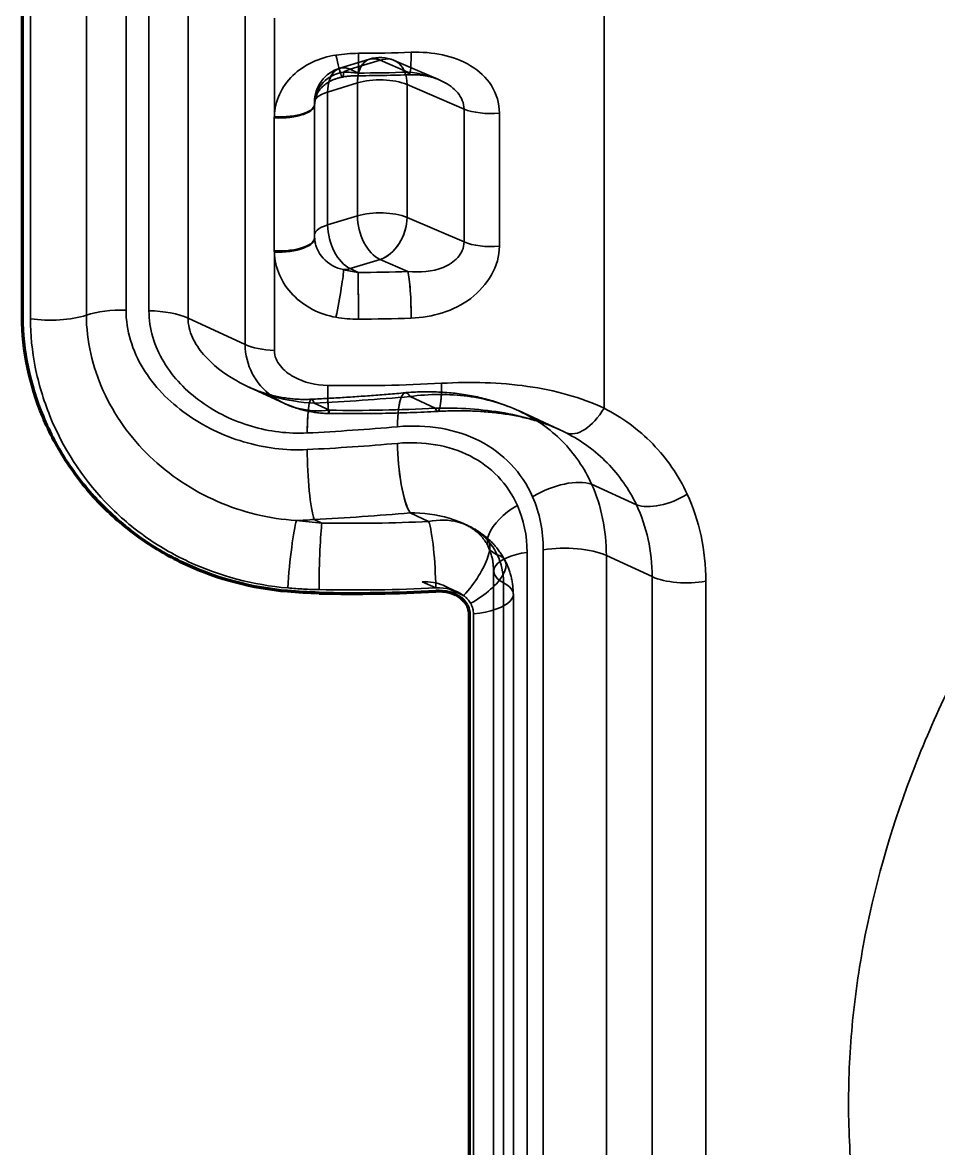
# Model space of a CAD drawing. Header units: millimetres. Extents: x -32 to 111, y -34 to 175.
# Drawn here: x -31.7 to 19.4, y 29.3 to 92.1 of the extents above; entities that cross this region are included whole.
import ezdxf

# ---------------------------------------------------------------- set-up
doc = ezdxf.new("R2010")
doc.units = ezdxf.units.MM
doc.layers.add('1', color=7, linetype='Continuous', true_color=0xffffff)

msp = doc.modelspace()

# ---------------------------------------------------------------- linework, layer by layer
at = {"layer": '1', "color": 151, "linetype": 'Continuous', "lineweight": 35}
for p, q in [((0.782, 70.59), (0.782, 97.555)), ((0.782, 97.555), (0.782, 70.59)), ((-28.098, 75.78), (-28.098, 94.318)), ((-28.098, 94.318), (-28.098, 75.78)), ((-25.887, 94.596), (-25.887, 76.059)), ((-25.887, 76.059), (-25.887, 94.596)), ((-24.606, 94.565), (-24.606, 76.028)), ((-24.606, 76.028), (-24.606, 94.565)), ((-31.219, 94.12), (-31.219, 75.583)), ((-22.429, 94.151), (-22.429, 75.614)), ((-22.429, 75.614), (-22.429, 94.151)), ((-19.241, 74.144), (-19.241, 92.681)), ((-19.241, 92.681), (-19.241, 74.144)), ((-17.613, 86.859), (-17.613, 92.342)), ((-17.613, 92.342), (-17.613, 86.859)), ((-12.304, 90.065), (-13.962, 89.558)), ((-13.377, 89.499), (-11.72, 90.006)), ((-11.72, 90.006), (-13.377, 89.499)), ((-11.72, 90.006), (-10.164, 89.337)), ((-10.164, 89.337), (-11.72, 90.006)), ((-8.461, 88.928), (-10.93, 89.989)), ((-12.942, 89.283), (-13.377, 89.499)), ((-14.64, 88.228), (-12.982, 88.734)), ((-12.982, 88.734), (-14.64, 88.228)), ((-12.982, 81.319), (-12.982, 88.734)), ((-12.982, 88.734), (-12.982, 81.319)), ((-10.214, 88.646), (-7.032, 87.279)), ((-10.214, 88.646), (-10.214, 81.231)), ((-7.032, 87.279), (-10.214, 88.646)), ((-10.214, 81.231), (-10.214, 88.646)), ((-14.64, 80.813), (-14.64, 88.228)), ((-14.64, 88.228), (-14.64, 80.813)), ((-15.377, 87.645), (-15.377, 80.231)), ((-15.371, 80.171), (-15.371, 87.586)), ((-15.371, 87.586), (-15.371, 80.171)), ((-15.365, 80.111), (-15.365, 87.526)), ((-17.618, 86.781), (-17.618, 79.366)), ((-17.618, 79.366), (-17.618, 86.781)), ((-7.032, 87.279), (-7.032, 79.864)), ((-7.032, 79.864), (-7.032, 87.279)), ((-5.058, 79.628), (-5.058, 87.043)), ((-5.058, 87.043), (-5.058, 79.628)), ((-12.982, 81.319), (-14.64, 80.813)), ((-14.64, 80.813), (-12.982, 81.319)), ((-7.032, 79.864), (-10.214, 81.231)), ((-10.214, 81.231), (-7.032, 79.864)), ((-17.613, 73.805), (-17.613, 79.287)), ((-17.613, 79.287), (-17.613, 73.805)), ((-11.72, 78.883), (-13.377, 78.377)), ((-13.377, 78.377), (-11.72, 78.883)), ((-10.164, 78.215), (-11.72, 78.883)), ((-11.72, 78.883), (-10.164, 78.215)), ((-13.377, 78.377), (-12.942, 78.161)), ((-12.942, 78.161), (-13.377, 78.377)), ((-19.241, 74.144), (-22.429, 75.614)), ((-22.429, 75.614), (-19.241, 74.144)), ((-19.026, 71.765), (-17.052, 70.854)), ((-10.046, 71.243), (-8.638, 70.593)), ((-8.638, 70.593), (-10.046, 71.243)), ((-15.392, 70.874), (-14.537, 70.48)), ((-14.537, 70.48), (-15.392, 70.874)), ((-1.731, 69.407), (-4.002, 70.455)), ((2.582, 65.199), (0.084, 66.351)), ((0.084, 66.351), (2.582, 65.199)), ((-10.046, 64.755), (-9.007, 64.275)), ((-9.007, 64.275), (-10.046, 64.755)), ((-15.392, 64.386), (-14.96, 64.187)), ((-6.821, 64.046), (-7.063, 64.157)), ((-3.518, 1.843), (-3.518, 62.552)), ((-3.518, 62.552), (-3.518, 1.843)), ((-2.613, 62.695), (-2.613, 1.986)), ((-2.613, 1.986), (-2.613, 62.695)), ((0.905, 62.372), (0.905, 1.663)), ((3.456, 61.195), (0.905, 62.372)), ((0.905, 1.663), (0.905, 62.372)), ((0.905, 62.372), (3.456, 61.195)), ((-5.382, 61.509), (-5.382, 0.8)), ((3.456, 0.486), (3.456, 61.195)), ((3.456, 61.195), (3.456, 0.486)), ((6.454, 0.228), (6.454, 60.937)), ((6.454, 60.937), (6.454, 0.228)), ((-8.614, 60.566), (-9.362, 60.911)), ((-7.419, 60.355), (-8.143, 60.689)), ((-7.764, 60.461), (-7.045, 60.13)), ((-4.832, 60.859), (-4.832, 0.15)), ((-4.832, 0.15), (-4.832, 60.859)), ((-4.282, -0.5), (-4.282, 60.209)), ((-6.505, 59.121), (-6.505, -1.588))]:
    msp.add_line(p, q, dxfattribs=at)
at = {"layer": '1', "color": 2, "linetype": 'Continuous', "lineweight": 200}
for p, q in [((-31.66, 75.668), (-31.66, 94.205)), ((-6.723, -1.606), (-6.723, 59.103))]:
    msp.add_line(p, q, dxfattribs=at)
at = {"layer": '1', "color": 151, "linetype": 'Continuous', "lineweight": 35}
for centre, start, end in [((-11.72, 88.152), 66.74471, 106.98957), ((-13.377, 87.645), 106.98957, 180), ((-13.377, 80.231), 180, 192.81328)]:
    msp.add_arc(centre, 2, start, end, dxfattribs=at)
for centre, major_axis, ratio, start_param, end_param in [((-13.246, 103.525), (35, 0), 0.375419, 4.721592, 4.805917), ((-13.246, 103.525), (-35, 0), 0.375419, 1.579999, 1.664324), ((-10.164, 91.191), (0.07, -1.999), 0.086561, 5.89681, 7.467606), ((-10.164, 91.191), (-0.07, 1.999), 0.086561, 2.755217, 4.326013), ((-14.123, 91.038), (-0.324, 1.974), 0.093525, 1.945527, 3.66296), ((-14.123, 91.038), (0.324, -1.974), 0.093525, 5.08712, 6.804553), ((-11.72, 88.152), (-0.584, 1.913), 0.585049, 5.80191, 7.372706), ((-11.72, 88.152), (0.584, -1.913), 0.585049, 2.660317, 4.231114), ((-12.942, 91.137), (0.007, -2), 0.00853, 5.898322, 7.469118), ((-12.942, 91.137), (-0.007, 2), 0.00853, 2.756729, 4.327525), ((-11.72, 88.152), (-0.79, -1.838), 0.698017, 2.122653, 3.693449), ((-11.72, 88.152), (0.79, 1.838), 0.698017, 5.264246, 6.835042), ((-13.377, 87.645), (0.584, -1.913), 0.585049, 2.660317, 4.231114), ((-13.377, 87.645), (-0.584, 1.913), 0.585049, 5.80191, 7.372706), ((-13.377, 87.645), (0.888, 1.792), 0.738853, 0.590904, 0.826962), ((-13.246, 101.672), (33, 0), 0.375419, 4.721592, 4.805917), ((-13.246, 101.672), (-33, 0), 0.375419, 1.579999, 1.664324), ((-11.72, 88.152), (2, 0), 0.375419, 0.718031, 2.25392), ((-11.72, 88.152), (-2, 0), 0.375419, 3.859623, 5.395513), ((-13.377, 87.645), (2, 0), 0.375419, 2.25392, 3.221275), ((-13.377, 87.645), (-2, 0), 0.375419, 5.395513, 6.362867), ((-17.365, 87.526), (2, 0), 0.375419, 4.585431, 6.362867), ((-17.365, 87.526), (-2, 0), 0.375419, 1.443839, 3.221275), ((-17.364, 87.604), (1.999, -0.046), 0.377835, 4.596003, 6.371604), ((-17.364, 87.604), (-1.999, 0.046), 0.377835, 1.45441, 3.230011), ((-5.526, 87.773), (-2, 0), 0.375419, 0.718031, 1.806907), ((-5.526, 87.773), (2, 0), 0.375419, 3.859623, 4.948499), ((-11.72, 80.737), (-2, 0), 0.375419, 3.859623, 5.395513), ((-11.72, 80.737), (2, 0), 0.375419, 0.718031, 2.25392), ((-11.72, 80.737), (-0.584, 1.913), 0.585049, 1.089521, 2.660317), ((-11.72, 80.737), (0.584, -1.913), 0.585049, 4.231114, 5.80191), ((-11.72, 80.737), (-0.79, -1.838), 0.698017, 0.551857, 2.122653), ((-11.72, 80.737), (0.79, 1.838), 0.698017, 3.693449, 5.264246), ((-13.377, 80.231), (2, 0), 0.375419, 2.25392, 3.221275), ((-13.377, 80.231), (-2, 0), 0.375419, 5.395513, 6.362867), ((-13.377, 80.231), (0.584, -1.913), 0.585049, 4.231114, 5.80191), ((-13.377, 80.231), (-0.584, 1.913), 0.585049, 1.089521, 2.660317), ((-17.365, 80.111), (-2, 0), 0.375419, 1.443839, 3.221275), ((-17.365, 80.111), (2, 0), 0.375419, 4.585431, 6.362867), ((-17.364, 80.032), (1.999, 0.046), 0.372828, 4.578607, 6.354208), ((-17.364, 80.032), (-1.999, -0.046), 0.372828, 1.437014, 3.212616), ((-5.526, 80.358), (-2, 0), 0.375419, 0.718031, 1.806907), ((-5.526, 80.358), (2, 0), 0.375419, 3.859623, 4.948499), ((-14.123, 76.414), (0.362, 1.967), 0.045075, 4.329181, 6.046614), ((-14.123, 76.414), (-0.362, -1.967), 0.045075, 1.187588, 2.905022), ((-13.377, 80.231), (-0.888, -1.792), 0.738853, 0.354846, 0.590904), ((-13.377, 80.231), (0.888, 1.792), 0.738853, 3.496439, 3.732497), ((-13.246, 90.549), (-33, 0), 0.375419, 1.579999, 1.664324), ((-13.246, 90.549), (33, 0), 0.375419, 4.721592, 4.805917), ((-12.942, 76.307), (0.007, -2), 0.00853, 1.185933, 2.756729), ((-12.942, 76.307), (-0.007, 2), 0.00853, 4.327525, 5.898322), ((-10.164, 76.361), (0.07, -1.999), 0.086561, 1.184421, 2.755217), ((-10.164, 76.361), (-0.07, 1.999), 0.086561, 4.326013, 5.89681), ((-26.114, 74.936), (-3, 0), 0.375419, 4.636631, 5.434741), ((-26.114, 74.936), (3, 0), 0.375419, 1.495038, 2.293148), ((-24.756, 74.903), (-3, 0), 0.375419, 3.824717, 4.662692), ((-24.756, 74.903), (3, 0), 0.375419, 0.683124, 1.521099), ((-30.081, 76.625), (3, 0), 0.375419, 4.323455, 5.434741), ((-30.081, 76.625), (-3, 0), 0.375419, 1.181863, 2.293148), ((-13.246, 88.696), (-35, 0), 0.375419, 1.579999, 1.664324), ((-13.246, 88.696), (35, 0), 0.375419, 4.721592, 4.805917), ((-17.301, 74.736), (2.5, 0), 0.375419, 3.824717, 4.587267), ((-17.301, 74.736), (-2.5, 0), 0.375419, 0.683124, 1.445674), ((-13.246, 84.988), (35, 0), 0.375419, 4.672645, 4.854651), ((-13.246, 84.988), (-35, 0), 0.375419, 1.531052, 1.713058), ((-14.537, 72.797), (-0.037, -2.5), 0.036828, 5.097513, 6.668309), ((-14.537, 72.797), (0.037, 2.5), 0.036828, 1.95592, 3.526717), ((-8.638, 72.91), (0.134, -2.496), 0.131412, 5.89479, 7.465587), ((-8.638, 72.91), (-0.134, 2.496), 0.131412, 2.753198, 4.323994), ((-15.392, 68.093), (0.147, -2.996), 0.120088, 2.753789, 4.324586), ((-15.392, 68.093), (-0.147, 2.996), 0.120088, 5.895382, 7.466178), ((-22.16, 90.321), (52.242, 0), 0.375419, 4.842319, 4.946398), ((-22.16, 90.321), (-52.242, 0), 0.375419, 1.700726, 1.804805), ((-10.046, 68.462), (-0.267, 2.988), 0.214918, 5.888625, 7.459422), ((-10.046, 68.462), (0.267, -2.988), 0.214918, 2.747033, 4.317829), ((-13.246, 82.671), (-32.5, 0), 0.375419, 1.531052, 1.713058), ((-13.246, 82.671), (32.5, 0), 0.375419, 4.672645, 4.854651), ((-0.22, 71.45), (-1.153, -2.218), 0.518005, 0.033494, 1.450093), ((-0.22, 71.45), (1.153, 2.218), 0.518005, 3.175087, 4.591685), ((-22.16, 87.541), (-49.242, 0), 0.375419, 1.700726, 1.804805), ((-22.16, 87.541), (49.242, 0), 0.375419, 4.842319, 4.946398), ((-22.16, 86.614), (49.242, 0), 0.375419, 4.842319, 4.946398), ((-22.16, 86.614), (-49.242, 0), 0.375419, 1.700726, 1.804805), ((-10.046, 67.536), (0.267, -2.988), 0.214918, 4.317829, 5.888625), ((-10.046, 67.536), (-0.267, 2.988), 0.214918, 1.176236, 2.747033), ((-15.392, 67.166), (0.147, -2.996), 0.120088, 4.324586, 5.895382), ((-15.392, 67.166), (-0.147, 2.996), 0.120088, 1.182993, 2.753789), ((-2.06, 64.617), (-2.716, -1.275), 0.487128, 3.609001, 4.914764), ((-2.06, 64.617), (2.716, 1.275), 0.487128, 0.467408, 1.773171), ((4.369, 66.644), (2.272, 1.044), 0.499232, 3.613002, 4.953386), ((4.369, 66.644), (-2.272, -1.044), 0.499232, 0.471409, 1.811793), ((-22.16, 83.833), (52.242, 0), 0.375419, 4.842319, 4.946398), ((-22.16, 83.833), (-52.242, 0), 0.375419, 1.700726, 1.804805), ((-2.953, 64.121), (-2.71, -1.286), 0.481091, 4.895955, 6.700821), ((-2.953, 64.121), (2.71, 1.286), 0.481091, 1.754363, 3.559228), ((-16.567, 61.497), (0.276, 2.987), 0.074712, 0.334286, 1.895356), ((-16.567, 61.497), (-0.276, -2.987), 0.074712, 3.475879, 5.036949), ((-14.96, 61.406), (0.06, 2.999), 0.049668, 0.38535, 1.88943), ((-14.96, 61.406), (-0.06, -2.999), 0.049668, 3.526942, 5.031022), ((-13.246, 76.183), (32, 0), 0.375419, 4.658776, 4.845239), ((-13.246, 76.183), (-32, 0), 0.375419, 1.517183, 1.703647), ((-9.007, 61.495), (0.15, -2.996), 0.122771, 1.249573, 2.753654), ((-9.007, 61.495), (-0.15, 2.996), 0.122771, 4.391166, 5.895247), ((-7.719, 61.096), (1.942, 2.287), 0.376497, 4.611822, 6.483789), ((-7.719, 61.096), (-1.942, -2.287), 0.376497, 1.470229, 3.342197), ((-1.422, 61.661), (-3, 0), 0.375419, 3.824717, 5.120598), ((-1.422, 61.661), (3, 0), 0.375419, 0.683124, 1.979005), ((-7.407, 60.713), (2.66, 1.387), 0.411677, 4.776452, 6.684007), ((-7.407, 60.713), (-2.66, -1.387), 0.411677, 1.63486, 3.542414), ((-2.382, 61.509), (3, 0), 0.375419, 1.959059, 3.756894), ((-2.382, 61.509), (-3, 0), 0.375419, 5.100652, 6.898486), ((5.395, 61.788), (2.5, 0), 0.375419, 3.824717, 5.149677), ((5.395, 61.788), (-2.5, 0), 0.375419, 0.683124, 2.008084), ((-13.246, 73.588), (-34.993, 0), 0.375419, 1.517183, 1.70353), ((-7.282, 60.209), (-3, 0), 0.375419, 1.83262, 3.756894), ((-7.282, 60.209), (3, 0), 0.375419, 4.974212, 6.898486)]:
    msp.add_ellipse(centre, major_axis=major_axis, ratio=ratio, start_param=start_param, end_param=end_param, dxfattribs=at)
at = {"layer": '1', "color": 2, "linetype": 'Continuous', "lineweight": 200}
msp.add_ellipse((-13.246, 73.402), major_axis=(35, 0), ratio=0.375419, start_param=4.658776, end_param=4.845239, dxfattribs=at)
at = {"layer": '1', "color": 151, "linetype": 'Continuous', "lineweight": 35}
for points, knots in [([(-5.058, 87.043), (-5.058, 87.599), (-5.215, 88.123), (-5.792, 89.041), (-6.193, 89.409), (-7.616, 90.269), (-8.79, 90.485), (-9.977, 90.443)], [0, 0, 0, 0, 0.25, 0.25, 0.5, 0.5, 1, 1, 1, 1]), ([(-9.977, 90.443), (-8.79, 90.485), (-7.616, 90.269), (-6.193, 89.409), (-5.792, 89.041), (-5.215, 88.123), (-5.058, 87.599), (-5.058, 87.043)], [0, 0, 0, 0, 0.5, 0.5, 0.75, 0.75, 1, 1, 1, 1]), ([(58.388, -3.843), (61.017, -3.04), (63.561, -1.942), (68.484, 0.817), (70.881, 2.492), (75.442, 6.38), (77.57, 8.557), (81.547, 13.368), (83.409, 16.031), (86.729, 21.632), (88.202, 24.583), (90.789, 30.788), (91.878, 33.992), (93.626, 40.454), (94.298, 43.772), (95.183, 50.279), (95.404, 53.468), (95.401, 58.153), (95.343, 59.704), (95.117, 62.7), (94.949, 64.154), (94.282, 68.388), (93.616, 71.057), (91.847, 75.978), (90.765, 78.177), (88.846, 81.114), (88.156, 82.032), (86.672, 83.747), (85.875, 84.543), (83.381, 86.697), (81.561, 87.845), (77.59, 89.596), (75.418, 90.196), (70.893, 90.811), (68.526, 90.837), (63.569, 90.333), (60.982, 89.797), (55.773, 88.204), (53.103, 87.133), (47.802, 84.499), (45.187, 82.948), (40.04, 79.375), (37.49, 77.33), (32.689, 72.89), (30.418, 70.485), (26.168, 65.273), (24.222, 62.5), (21.662, 58.18), (20.864, 56.708), (19.388, 53.696), (18.708, 52.152), (16.896, 47.514), (15.973, 44.383), (15.036, 39.62), (14.799, 38.014), (14.488, 34.849), (14.412, 33.284), (14.417, 30.184), (14.498, 28.65), (14.819, 25.615), (15.061, 24.105), (16.015, 19.704), (16.946, 16.945), (19.363, 11.769), (20.871, 9.331), (24.296, 5.016), (26.217, 3.115), (30.444, -0.173), (32.761, -1.556), (37.547, -3.676), (40.04, -4.435), (43.916, -5.116), (45.236, -5.265), (47.866, -5.403), (49.181, -5.393), (53.128, -5.13), (55.759, -4.647), (58.388, -3.843)], [0, 0, 0, 0, 0.03125, 0.03125, 0.0625, 0.0625, 0.09375, 0.09375, 0.125, 0.125, 0.15625, 0.15625, 0.1875, 0.1875, 0.21875, 0.21875, 0.25, 0.25, 0.265625, 0.265625, 0.28125, 0.28125, 0.3125, 0.3125, 0.34375, 0.34375, 0.359375, 0.359375, 0.375, 0.375, 0.40625, 0.40625, 0.4375, 0.4375, 0.46875, 0.46875, 0.5, 0.5, 0.53125, 0.53125, 0.5625, 0.5625, 0.59375, 0.59375, 0.625, 0.625, 0.65625, 0.65625, 0.671875, 0.671875, 0.6875, 0.6875, 0.71875, 0.71875, 0.734375, 0.734375, 0.75, 0.75, 0.765625, 0.765625, 0.78125, 0.78125, 0.8125, 0.8125, 0.84375, 0.84375, 0.875, 0.875, 0.90625, 0.90625, 0.9375, 0.9375, 0.953125, 0.953125, 0.96875, 0.96875, 1, 1, 1, 1]), ([(58.388, -3.843), (55.759, -4.647), (53.128, -5.13), (49.181, -5.393), (47.866, -5.403), (45.236, -5.265), (43.916, -5.116), (40.04, -4.435), (37.547, -3.676), (32.761, -1.556), (30.444, -0.173), (26.217, 3.115), (24.296, 5.016), (20.871, 9.331), (19.363, 11.769), (16.946, 16.945), (16.015, 19.704), (15.061, 24.105), (14.819, 25.615), (14.498, 28.65), (14.417, 30.184), (14.412, 33.284), (14.488, 34.849), (14.799, 38.014), (15.036, 39.62), (15.973, 44.383), (16.896, 47.514), (18.708, 52.152), (19.388, 53.696), (20.864, 56.708), (21.662, 58.18), (24.222, 62.5), (26.168, 65.273), (30.418, 70.485), (32.689, 72.89), (37.49, 77.33), (40.04, 79.375), (45.187, 82.948), (47.802, 84.499), (53.103, 87.133), (55.773, 88.204), (60.982, 89.797), (63.569, 90.333), (68.526, 90.837), (70.893, 90.811), (75.418, 90.196), (77.59, 89.596), (81.561, 87.845), (83.381, 86.697), (85.875, 84.543), (86.672, 83.747), (88.156, 82.032), (88.846, 81.114), (90.765, 78.177), (91.847, 75.978), (93.616, 71.057), (94.282, 68.388), (94.949, 64.154), (95.117, 62.7), (95.343, 59.704), (95.401, 58.153), (95.404, 53.468), (95.183, 50.279), (94.298, 43.772), (93.626, 40.454), (91.878, 33.992), (90.789, 30.788), (88.202, 24.583), (86.729, 21.632), (83.409, 16.031), (81.547, 13.368), (77.57, 8.557), (75.442, 6.38), (70.881, 2.492), (68.484, 0.817), (63.561, -1.942), (61.017, -3.04), (58.388, -3.843)], [0, 0, 0, 0, 0.03125, 0.03125, 0.046875, 0.046875, 0.0625, 0.0625, 0.09375, 0.09375, 0.125, 0.125, 0.15625, 0.15625, 0.1875, 0.1875, 0.21875, 0.21875, 0.234375, 0.234375, 0.25, 0.25, 0.265625, 0.265625, 0.28125, 0.28125, 0.3125, 0.3125, 0.328125, 0.328125, 0.34375, 0.34375, 0.375, 0.375, 0.40625, 0.40625, 0.4375, 0.4375, 0.46875, 0.46875, 0.5, 0.5, 0.53125, 0.53125, 0.5625, 0.5625, 0.59375, 0.59375, 0.625, 0.625, 0.640625, 0.640625, 0.65625, 0.65625, 0.6875, 0.6875, 0.71875, 0.71875, 0.734375, 0.734375, 0.75, 0.75, 0.78125, 0.78125, 0.8125, 0.8125, 0.84375, 0.84375, 0.875, 0.875, 0.90625, 0.90625, 0.9375, 0.9375, 0.96875, 0.96875, 1, 1, 1, 1]), ([(-14.176, 90.287), (-15.097, 90.145), (-15.946, 89.757), (-17.214, 88.534), (-17.592, 87.726), (-17.613, 86.859)], [0, 0, 0, 0, 0.5, 0.5, 1, 1, 1, 1]), ([(-17.613, 86.859), (-17.592, 87.726), (-17.214, 88.534), (-15.946, 89.757), (-15.097, 90.145), (-14.176, 90.287)], [0, 0, 0, 0, 0.5, 0.5, 1, 1, 1, 1]), ([(-13.75, 89.342), (-14.198, 89.268), (-14.604, 89.063), (-15.194, 88.443), (-15.361, 88.045), (-15.371, 87.625)], [0, 0, 0, 0, 0.5, 0.5, 1, 1, 1, 1]), ([(-15.371, 87.625), (-15.361, 88.045), (-15.194, 88.443), (-14.604, 89.063), (-14.198, 89.268), (-13.75, 89.342)], [0, 0, 0, 0, 0.5, 0.5, 1, 1, 1, 1]), ([(-12.935, 89.137), (-12.797, 89.137), (-12.395, 89.14), (-11.732, 89.148), (-10.959, 89.164), (-10.413, 89.181), (-10.129, 89.191), (-10.093, 89.192)], [0, 0, 0, 0, 0.145959, 0.422854, 0.699761, 0.96212, 1, 1, 1, 1]), ([(-7.032, 87.279), (-7.032, 87.603), (-7.172, 87.922), (-7.604, 88.439), (-7.891, 88.644), (-8.807, 89.121), (-9.492, 89.273), (-10.164, 89.337)], [0, 0, 0, 0, 0.25, 0.25, 0.5, 0.5, 1, 1, 1, 1]), ([(-10.164, 89.337), (-9.492, 89.273), (-8.807, 89.121), (-7.891, 88.644), (-7.604, 88.439), (-7.172, 87.922), (-7.032, 87.603), (-7.032, 87.279)], [0, 0, 0, 0, 0.5, 0.5, 0.75, 0.75, 1, 1, 1, 1]), ([(-10.093, 89.192), (-10.069, 89.193), (-9.96, 89.196), (-9.767, 89.195), (-9.521, 89.18), (-9.287, 89.153), (-9.066, 89.115), (-8.858, 89.066), (-8.665, 89.008), (-8.533, 88.959), (-8.465, 88.93), (-8.453, 88.925)], [0, 0, 0, 0, 0.040362, 0.1876, 0.331012, 0.466846, 0.600898, 0.730472, 0.855231, 0.975221, 1, 1, 1, 1]), ([(-15.36, 87.555), (-15.36, 87.556), (-15.358, 87.609), (-15.348, 87.715), (-15.317, 87.87), (-15.269, 88.021), (-15.204, 88.165), (-15.123, 88.3), (-15.036, 88.414), (-14.939, 88.517), (-14.834, 88.611), (-14.712, 88.703), (-14.574, 88.79), (-14.423, 88.868), (-14.262, 88.938), (-14.092, 88.996), (-13.936, 89.036), (-13.837, 89.055), (-13.798, 89.062)], [0, 0, 0, 0, 0.001191, 0.076774, 0.153792, 0.231342, 0.308465, 0.384224, 0.457833, 0.514519, 0.574779, 0.637992, 0.701612, 0.765748, 0.830267, 0.894868, 0.959059, 1, 1, 1, 1]), ([(-13.799, 89.065), (-13.776, 89.069), (-13.663, 89.087), (-13.46, 89.113), (-13.195, 89.133), (-13.02, 89.137), (-12.935, 89.137)], [0, 0, 0, 0, 0.082721, 0.396824, 0.70801, 1, 1, 1, 1]), ([(-13.75, 78.322), (-14.198, 78.405), (-14.603, 78.632), (-15.193, 79.294), (-15.361, 79.709), (-15.371, 80.132)], [0, 0, 0, 0, 0.5, 0.5, 1, 1, 1, 1]), ([(-15.371, 80.132), (-15.361, 79.709), (-15.193, 79.294), (-14.603, 78.632), (-14.198, 78.405), (-13.75, 78.322)], [0, 0, 0, 0, 0.5, 0.5, 1, 1, 1, 1]), ([(-15.319, 79.777), (-15.327, 79.809), (-15.344, 79.894), (-15.356, 79.995), (-15.359, 80.063), (-15.36, 80.08)], [0, 0, 0, 0, 0.314754, 0.828672, 1, 1, 1, 1]), ([(-10.164, 78.215), (-9.491, 78.151), (-8.808, 78.198), (-7.886, 78.573), (-7.6, 78.752), (-7.172, 79.231), (-7.032, 79.539), (-7.032, 79.864)], [0, 0, 0, 0, 0.5, 0.5, 0.75, 0.75, 1, 1, 1, 1]), ([(-7.032, 79.864), (-7.032, 79.539), (-7.172, 79.231), (-7.6, 78.752), (-7.886, 78.573), (-8.808, 78.198), (-9.491, 78.151), (-10.164, 78.215)], [0, 0, 0, 0, 0.25, 0.25, 0.5, 0.5, 1, 1, 1, 1]), ([(-17.613, 79.287), (-17.592, 78.421), (-17.216, 77.575), (-15.947, 76.26), (-15.098, 75.824), (-14.176, 75.663)], [0, 0, 0, 0, 0.5, 0.5, 1, 1, 1, 1]), ([(-14.176, 75.663), (-15.098, 75.824), (-15.947, 76.26), (-17.216, 77.575), (-17.592, 78.421), (-17.613, 79.287)], [0, 0, 0, 0, 0.5, 0.5, 1, 1, 1, 1]), ([(-9.977, 75.613), (-8.792, 75.655), (-7.609, 76.008), (-5.716, 77.427), (-5.058, 78.518), (-5.058, 79.628)], [0, 0, 0, 0, 0.5, 0.5, 1, 1, 1, 1]), ([(-5.058, 79.628), (-5.058, 78.518), (-5.716, 77.427), (-7.609, 76.008), (-8.792, 75.655), (-9.977, 75.613)], [0, 0, 0, 0, 0.5, 0.5, 1, 1, 1, 1]), ([(-25.887, 76.059), (-25.887, 74.919), (-25.532, 73.8), (-24.33, 71.819), (-23.494, 70.963), (-21.566, 69.582), (-20.484, 69.058), (-18.176, 68.375), (-16.994, 68.224), (-15.78, 68.283)], [0, 0, 0, 0, 0.25, 0.25, 0.5, 0.5, 0.75, 0.75, 1, 1, 1, 1]), ([(-15.78, 68.283), (-16.994, 68.224), (-18.176, 68.375), (-20.484, 69.058), (-21.566, 69.582), (-23.494, 70.963), (-24.33, 71.819), (-25.532, 73.8), (-25.887, 74.919), (-25.887, 76.059)], [0, 0, 0, 0, 0.25, 0.25, 0.5, 0.5, 0.75, 0.75, 1, 1, 1, 1]), ([(-24.606, 76.028), (-24.606, 75.028), (-24.304, 74.046), (-23.257, 72.293), (-22.526, 71.542), (-20.844, 70.335), (-19.9, 69.881), (-17.883, 69.288), (-16.847, 69.158), (-15.78, 69.21)], [0, 0, 0, 0, 0.25, 0.25, 0.5, 0.5, 0.75, 0.75, 1, 1, 1, 1]), ([(-15.78, 69.21), (-16.847, 69.158), (-17.883, 69.288), (-19.9, 69.881), (-20.844, 70.335), (-22.526, 71.542), (-23.257, 72.293), (-24.304, 74.046), (-24.606, 75.028), (-24.606, 76.028)], [0, 0, 0, 0, 0.25, 0.25, 0.5, 0.5, 0.75, 0.75, 1, 1, 1, 1]), ([(-31.219, 75.583), (-31.219, 74.684), (-31.127, 73.78), (-30.765, 71.966), (-30.49, 71.048), (-29.423, 68.409), (-28.361, 66.75), (-26.381, 64.668), (-25.646, 64.029), (-24.088, 62.913), (-23.263, 62.434), (-20.659, 61.221), (-18.79, 60.733), (-16.866, 60.564)], [0, 0, 0, 0, 0.125, 0.125, 0.25, 0.25, 0.5, 0.5, 0.625, 0.625, 0.75, 0.75, 1, 1, 1, 1]), ([(-16.38, 64.326), (-17.909, 64.424), (-19.395, 64.783), (-22.19, 66.002), (-23.472, 66.855), (-25.65, 68.957), (-26.545, 70.214), (-27.762, 72.904), (-28.098, 74.357), (-28.098, 75.78)], [0, 0, 0, 0, 0.25, 0.25, 0.5, 0.5, 0.75, 0.75, 1, 1, 1, 1]), ([(-28.098, 75.78), (-28.098, 74.357), (-27.762, 72.904), (-26.545, 70.214), (-25.65, 68.957), (-23.472, 66.855), (-22.19, 66.002), (-19.395, 64.783), (-17.909, 64.424), (-16.38, 64.326)], [0, 0, 0, 0, 0.25, 0.25, 0.5, 0.5, 0.75, 0.75, 1, 1, 1, 1]), ([(-15.392, 70.874), (-16.915, 70.941), (-18.438, 71.381), (-20.434, 72.532), (-21.061, 73.003), (-21.813, 73.88), (-22.028, 74.2), (-22.333, 74.882), (-22.429, 75.259), (-22.429, 75.614)], [0, 0, 0, 0, 0.5, 0.5, 0.75, 0.75, 0.875, 0.875, 1, 1, 1, 1]), ([(-22.429, 75.614), (-22.429, 75.259), (-22.333, 74.882), (-22.028, 74.2), (-21.813, 73.88), (-21.061, 73.003), (-20.434, 72.532), (-18.438, 71.381), (-16.915, 70.941), (-15.392, 70.874)], [0, 0, 0, 0, 0.125, 0.125, 0.25, 0.25, 0.5, 0.5, 1, 1, 1, 1]), ([(-19.241, 74.144), (-19.241, 73.576), (-19.097, 73.014), (-18.589, 72.032), (-18.222, 71.611), (-16.877, 70.617), (-15.703, 70.34), (-14.537, 70.48)], [0, 0, 0, 0, 0.25, 0.25, 0.5, 0.5, 1, 1, 1, 1]), ([(-14.537, 70.48), (-15.703, 70.34), (-16.877, 70.617), (-18.222, 71.611), (-18.589, 72.032), (-19.097, 73.014), (-19.241, 73.576), (-19.241, 74.144)], [0, 0, 0, 0, 0.5, 0.5, 0.75, 0.75, 1, 1, 1, 1]), ([(-14.636, 71.859), (-15.296, 71.869), (-15.95, 72.023), (-16.811, 72.497), (-17.076, 72.695), (-17.479, 73.196), (-17.613, 73.495), (-17.613, 73.805)], [0, 0, 0, 0, 0.5, 0.5, 0.75, 0.75, 1, 1, 1, 1]), ([(-17.613, 73.805), (-17.613, 73.495), (-17.479, 73.196), (-17.076, 72.695), (-16.811, 72.497), (-15.95, 72.023), (-15.296, 71.869), (-14.636, 71.859)], [0, 0, 0, 0, 0.25, 0.25, 0.5, 0.5, 1, 1, 1, 1]), ([(-15.544, 71.091), (-15.604, 71.088), (-15.761, 71.083), (-16.016, 71.08), (-16.32, 71.091), (-16.65, 71.117), (-17.001, 71.161), (-17.361, 71.223), (-17.72, 71.303), (-18.074, 71.401), (-18.42, 71.514), (-18.743, 71.637), (-18.947, 71.726), (-19.041, 71.77)], [0, 0, 0, 0, 0.049691, 0.129188, 0.209786, 0.302696, 0.403011, 0.504416, 0.606862, 0.709567, 0.81161, 0.912573, 1, 1, 1, 1]), ([(0.782, 70.59), (-0.512, 71.199), (-1.947, 71.59), (-5.037, 72.029), (-6.635, 72.07), (-8.283, 71.981)], [0, 0, 0, 0, 0.5, 0.5, 1, 1, 1, 1]), ([(-8.283, 71.981), (-6.635, 72.07), (-5.037, 72.029), (-1.947, 71.59), (-0.512, 71.199), (0.782, 70.59)], [0, 0, 0, 0, 0.5, 0.5, 1, 1, 1, 1]), ([(-10.314, 71.45), (-10.476, 71.436), (-10.946, 71.395), (-11.727, 71.331), (-12.659, 71.261), (-13.594, 71.198), (-14.516, 71.143), (-15.165, 71.108), (-15.501, 71.091), (-15.539, 71.09)], [0, 0, 0, 0, 0.093976, 0.272688, 0.451428, 0.630199, 0.808998, 0.978424, 1, 1, 1, 1]), ([(-4.006, 70.456), (-4.01, 70.458), (-4.142, 70.519), (-4.407, 70.634), (-4.808, 70.79), (-5.22, 70.931), (-5.642, 71.058), (-6.072, 71.17), (-6.511, 71.266), (-6.957, 71.346), (-7.411, 71.411), (-7.87, 71.46), (-8.334, 71.492), (-8.802, 71.509), (-9.271, 71.509), (-9.741, 71.493), (-10.088, 71.471), (-10.28, 71.457), (-10.315, 71.454)], [0, 0, 0, 0, 0.001977, 0.068948, 0.136974, 0.205498, 0.274521, 0.34403, 0.414003, 0.48441, 0.555212, 0.626362, 0.697812, 0.769505, 0.841385, 0.912245, 0.98426, 1, 1, 1, 1]), ([(0.084, 66.351), (-0.321, 67.251), (-0.874, 68.062), (-2.239, 69.442), (-3.038, 70), (-4.826, 70.844), (-5.808, 71.124), (-7.865, 71.397), (-8.965, 71.387), (-10.046, 71.243)], [0, 0, 0, 0, 0.25, 0.25, 0.5, 0.5, 0.75, 0.75, 1, 1, 1, 1]), ([(-10.046, 71.243), (-8.965, 71.387), (-7.865, 71.397), (-5.808, 71.124), (-4.826, 70.844), (-3.038, 70), (-2.239, 69.442), (-0.874, 68.062), (-0.321, 67.251), (0.084, 66.351)], [0, 0, 0, 0, 0.25, 0.25, 0.5, 0.5, 0.75, 0.75, 1, 1, 1, 1]), ([(-17.05, 70.853), (-17.006, 70.832), (-16.864, 70.769), (-16.621, 70.672), (-16.318, 70.57), (-16.007, 70.483), (-15.689, 70.411), (-15.369, 70.357), (-15.05, 70.32), (-14.784, 70.3), (-14.625, 70.293), (-14.571, 70.291)], [0, 0, 0, 0, 0.057971, 0.181796, 0.306681, 0.432691, 0.559858, 0.688176, 0.813348, 0.935734, 1, 1, 1, 1]), ([(-14.574, 70.297), (-14.436, 70.295), (-14.036, 70.29), (-13.373, 70.286), (-12.587, 70.288), (-11.801, 70.298), (-11.015, 70.314), (-10.231, 70.337), (-9.462, 70.367), (-8.887, 70.394), (-8.572, 70.41), (-8.503, 70.414)], [0, 0, 0, 0, 0.068141, 0.197352, 0.326562, 0.455774, 0.584991, 0.714216, 0.843454, 0.965919, 1, 1, 1, 1]), ([(-8.638, 70.593), (-7.33, 70.619), (-6.026, 70.546), (-3.527, 70.107), (-2.369, 69.748), (-1.333, 69.213)], [0, 0, 0, 0, 0.5, 0.5, 1, 1, 1, 1]), ([(-1.333, 69.213), (-2.369, 69.748), (-3.527, 70.107), (-6.026, 70.546), (-7.33, 70.619), (-8.638, 70.593)], [0, 0, 0, 0, 0.5, 0.5, 1, 1, 1, 1]), ([(-8.501, 70.415), (-8.457, 70.417), (-8.267, 70.426), (-7.925, 70.439), (-7.477, 70.448), (-7.022, 70.447), (-6.568, 70.435), (-6.121, 70.413), (-5.684, 70.381), (-5.257, 70.337), (-4.841, 70.284), (-4.434, 70.22), (-4.039, 70.145), (-3.656, 70.061), (-3.285, 69.967), (-2.926, 69.863), (-2.577, 69.749), (-2.239, 69.625), (-1.952, 69.507), (-1.78, 69.43), (-1.714, 69.399)], [0, 0, 0, 0, 0.017704, 0.076267, 0.136985, 0.198462, 0.260819, 0.322323, 0.383064, 0.443142, 0.502668, 0.561762, 0.620538, 0.678598, 0.735895, 0.792978, 0.849986, 0.907053, 0.964307, 1, 1, 1, 1]), ([(5.417, 65.792), (4.928, 66.845), (4.275, 67.79), (2.706, 69.404), (1.803, 70.067), (0.782, 70.59)], [0, 0, 0, 0, 0.5, 0.5, 1, 1, 1, 1]), ([(0.782, 70.59), (1.803, 70.067), (2.706, 69.404), (4.275, 67.79), (4.928, 66.845), (5.417, 65.792)], [0, 0, 0, 0, 0.5, 0.5, 1, 1, 1, 1]), ([(-10.742, 69.558), (-9.099, 69.705), (-7.495, 69.442), (-4.837, 68.087), (-3.811, 67.01), (-3.214, 65.656)], [0, 0, 0, 0, 0.5, 0.5, 1, 1, 1, 1]), ([(-3.214, 65.656), (-3.811, 67.01), (-4.837, 68.087), (-7.495, 69.442), (-9.099, 69.705), (-10.742, 69.558)], [0, 0, 0, 0, 0.5, 0.5, 1, 1, 1, 1]), ([(2.582, 65.199), (2.171, 66.067), (1.616, 66.86), (0.29, 68.21), (-0.472, 68.767), (-1.333, 69.213)], [0, 0, 0, 0, 0.5, 0.5, 1, 1, 1, 1]), ([(-1.333, 69.213), (-0.472, 68.767), (0.29, 68.21), (1.616, 66.86), (2.171, 66.067), (2.582, 65.199)], [0, 0, 0, 0, 0.5, 0.5, 1, 1, 1, 1]), ([(-4.056, 65.168), (-4.592, 66.37), (-5.524, 67.332), (-7.285, 68.225), (-7.939, 68.437), (-9.308, 68.672), (-10.014, 68.696), (-10.742, 68.631)], [0, 0, 0, 0, 0.5, 0.5, 0.75, 0.75, 1, 1, 1, 1]), ([(-10.742, 68.631), (-10.014, 68.696), (-9.308, 68.672), (-7.939, 68.437), (-7.285, 68.225), (-5.524, 67.332), (-4.592, 66.37), (-4.056, 65.168)], [0, 0, 0, 0, 0.25, 0.25, 0.5, 0.5, 1, 1, 1, 1]), ([(-5.987, 63.482), (-6.512, 63.926), (-7.162, 64.249), (-8.559, 64.663), (-9.307, 64.757), (-10.046, 64.755)], [0, 0, 0, 0, 0.5, 0.5, 1, 1, 1, 1]), ([(-10.046, 64.755), (-9.307, 64.757), (-8.559, 64.663), (-7.162, 64.249), (-6.512, 63.926), (-5.987, 63.482)], [0, 0, 0, 0, 0.5, 0.5, 1, 1, 1, 1]), ([(-14.96, 64.187), (-14.96, 64.187), (-14.96, 64.187), (-15.436, 64.217), (-15.91, 64.265), (-16.38, 64.326)], [0, 0, 0, 0, 0.000041, 0.000041, 1, 1, 1, 1]), ([(-9.007, 64.275), (-8.441, 64.386), (-7.878, 64.376), (-6.832, 64.099), (-6.371, 63.847), (-5.987, 63.482)], [0, 0, 0, 0, 0.5, 0.5, 1, 1, 1, 1]), ([(-5.987, 63.482), (-6.371, 63.847), (-6.832, 64.099), (-7.878, 64.376), (-8.441, 64.386), (-9.007, 64.275)], [0, 0, 0, 0, 0.5, 0.5, 1, 1, 1, 1]), ([(-7.059, 64.156), (-7.018, 64.137), (-6.915, 64.087), (-6.751, 63.997), (-6.572, 63.883), (-6.4, 63.756), (-6.24, 63.619), (-6.092, 63.472), (-5.957, 63.314), (-5.856, 63.175), (-5.79, 63.071), (-5.759, 63.018), (-5.733, 62.971), (-5.698, 62.907), (-5.67, 62.855), (-5.65, 62.817)], [0, 0, 0, 0, 0.061625, 0.159014, 0.264615, 0.371642, 0.480197, 0.590355, 0.70217, 0.815498, 0.872625, 0.899602, 0.921895, 0.945108, 1, 1, 1, 1]), ([(-5.776, 63.379), (-5.838, 63.433), (-5.968, 63.539), (-6.164, 63.679), (-6.374, 63.813), (-6.59, 63.934), (-6.747, 64.012), (-6.822, 64.046)], [0, 0, 0, 0, 0.199702, 0.403296, 0.577117, 0.802384, 1, 1, 1, 1]), ([(-4.755, 62.11), (-4.755, 62.11), (-4.794, 62.18), (-4.877, 62.323), (-5.014, 62.536), (-5.166, 62.745), (-5.329, 62.944), (-5.495, 63.123), (-5.647, 63.27), (-5.742, 63.353), (-5.781, 63.386)], [0, 0, 0, 0, 0.000505, 0.148076, 0.304879, 0.46177, 0.61753, 0.772218, 0.90526, 1, 1, 1, 1]), ([(-5.678, 62.85), (-5.661, 62.812), (-5.62, 62.716), (-5.563, 62.572), (-5.512, 62.426), (-5.475, 62.301), (-5.452, 62.206), (-5.434, 62.103), (-5.419, 61.987), (-5.405, 61.845), (-5.395, 61.68), (-5.39, 61.559), (-5.388, 61.496)], [0, 0, 0, 0, 0.081565, 0.210246, 0.324345, 0.427708, 0.525251, 0.599443, 0.683751, 0.778224, 0.886256, 1, 1, 1, 1]), ([(-4.284, 60.217), (-4.286, 60.29), (-4.293, 60.449), (-4.315, 60.694), (-4.353, 60.948), (-4.405, 61.196), (-4.472, 61.439), (-4.552, 61.675), (-4.628, 61.855), (-4.683, 61.973), (-4.713, 62.035), (-4.731, 62.073), (-4.741, 62.092)], [0, 0, 0, 0, 0.114108, 0.247244, 0.378388, 0.508072, 0.636428, 0.763714, 0.890197, 0.934051, 0.96545, 1, 1, 1, 1]), ([(-16.864, 60.564), (-16.716, 60.551), (-16.569, 60.539), (-16.274, 60.519), (-16.126, 60.509), (-15.695, 60.486), (-15.411, 60.475), (-15.127, 60.47)], [0, 0, 0, 0, 0.255303, 0.255303, 0.510606, 0.510606, 1, 1, 1, 1]), ([(-7.045, 60.13), (-7.006, 60.099), (-6.968, 60.067), (-6.895, 60), (-6.86, 59.965), (-6.766, 59.861), (-6.712, 59.787), (-6.667, 59.708)], [0, 0, 0, 0, 0.259071, 0.259071, 0.518231, 0.518231, 1, 1, 1, 1]), ([(-6.661, 59.699), (-6.635, 59.653), (-6.612, 59.606), (-6.572, 59.51), (-6.556, 59.46), (-6.518, 59.316), (-6.505, 59.219), (-6.505, 59.121)], [0, 0, 0, 0, 0.260426, 0.260426, 0.520908, 0.520908, 1, 1, 1, 1])]:
    msp.add_open_spline(points, degree=3, knots=knots, dxfattribs=at)
for points, degree in [([(-12.924, 90.386), (-13.344, 90.385), (-13.762, 90.351), (-14.176, 90.287)], 3), ([(-14.176, 90.287), (-13.762, 90.351), (-13.344, 90.385), (-12.924, 90.386)], 3), ([(-13.75, 89.342), (-13.484, 89.337), (-13.214, 89.318), (-12.942, 89.283)], 3), ([(-15.371, 87.625), (-15.371, 87.612), (-15.371, 87.599), (-15.371, 87.586)], 3), ([(-15.371, 87.586), (-15.371, 87.599), (-15.371, 87.612), (-15.371, 87.625)], 3), ([(-15.365, 87.526), (-15.365, 87.542), (-15.364, 87.558)], 2), ([(-17.613, 86.859), (-17.617, 86.834), (-17.618, 86.807), (-17.618, 86.781)], 3), ([(-17.618, 86.781), (-17.618, 86.807), (-17.617, 86.834), (-17.613, 86.859)], 3), ([(-15.371, 80.132), (-15.371, 80.145), (-15.371, 80.158), (-15.371, 80.171)], 3), ([(-15.371, 80.171), (-15.371, 80.158), (-15.371, 80.145), (-15.371, 80.132)], 3), ([(-15.364, 80.079), (-15.365, 80.095), (-15.365, 80.111)], 2), ([(-17.618, 79.366), (-17.618, 79.34), (-17.617, 79.314), (-17.613, 79.287)], 3), ([(-17.613, 79.287), (-17.617, 79.314), (-17.618, 79.34), (-17.618, 79.366)], 3), ([(-12.942, 78.161), (-13.214, 78.196), (-13.484, 78.251), (-13.75, 78.322)], 3), ([(-13.75, 78.322), (-13.484, 78.251), (-13.214, 78.196), (-12.942, 78.161)], 3), ([(-14.176, 75.663), (-13.762, 75.591), (-13.344, 75.555), (-12.924, 75.556)], 3), ([(-12.924, 75.556), (-13.344, 75.555), (-13.762, 75.591), (-14.176, 75.663)], 3), ([(0.905, 62.372), (0.905, 63.791), (0.625, 65.151), (0.084, 66.351)], 3), ([(0.084, 66.351), (0.625, 65.151), (0.905, 63.791), (0.905, 62.372)], 3), ([(-3.214, 65.656), (-2.815, 64.751), (-2.613, 63.743), (-2.613, 62.695)], 3), ([(-2.613, 62.695), (-2.613, 63.743), (-2.815, 64.751), (-3.214, 65.656)], 3), ([(6.454, 60.937), (6.454, 62.669), (6.099, 64.325), (5.417, 65.792)], 3), ([(5.417, 65.792), (6.099, 64.325), (6.454, 62.669), (6.454, 60.937)], 3), ([(-3.518, 62.552), (-3.518, 63.476), (-3.7, 64.368), (-4.056, 65.168)], 3), ([(-4.056, 65.168), (-3.7, 64.368), (-3.518, 63.476), (-3.518, 62.552)], 3), ([(3.456, 61.195), (3.456, 62.61), (3.154, 63.99), (2.582, 65.199)], 3), ([(2.582, 65.199), (3.154, 63.99), (3.456, 62.61), (3.456, 61.195)], 3), ([(-16.38, 64.326), (-16.052, 64.334), (-15.719, 64.354), (-15.392, 64.386)], 3), ([(-5.18, 62.417), (-5.378, 62.827), (-5.648, 63.18), (-5.987, 63.482)], 3), ([(-5.987, 63.482), (-5.648, 63.18), (-5.378, 62.827), (-5.18, 62.417)], 3), ([(-5.18, 62.417), (-4.951, 61.942), (-4.832, 61.413), (-4.832, 60.859)], 3), ([(-4.832, 60.859), (-4.832, 61.413), (-4.951, 61.942), (-5.18, 62.417)], 3), ([(-9.362, 60.911), (-9.154, 60.92), (-8.945, 60.907), (-8.743, 60.872)], 3), ([(-8.743, 60.872), (-8.556, 60.839), (-8.374, 60.788), (-8.204, 60.716)], 3), ([(-7.057, 60.139), (-7.48, 60.46), (-8.044, 60.594), (-8.61, 60.566)], 3), ([(-8.61, 60.566), (-8.044, 60.594), (-7.48, 60.46), (-7.057, 60.139)], 3), ([(-8.204, 60.716), (-8.046, 60.649), (-7.898, 60.564), (-7.764, 60.461)], 3), ([(-7.057, 60.139), (-7.053, 60.136), (-7.049, 60.133), (-7.045, 60.13)], 3), ([(-7.045, 60.13), (-7.049, 60.133), (-7.053, 60.136), (-7.057, 60.139)], 3)]:
    msp.add_open_spline(points, degree=degree, dxfattribs=at)
at = {"layer": '1', "color": 2, "linetype": 'Continuous', "lineweight": 200}
for points, knots in [([(-16.878, 60.377), (-18.846, 60.55), (-20.745, 61.045), (-23.419, 62.282), (-24.262, 62.769), (-25.856, 63.894), (-26.614, 64.54), (-27.981, 65.949), (-28.594, 66.71), (-29.675, 68.348), (-30.143, 69.229), (-31.26, 71.911), (-31.66, 73.826), (-31.66, 75.668)], [0, 0, 0, 0, 0.25, 0.25, 0.375, 0.375, 0.5, 0.5, 0.625, 0.625, 0.75, 0.75, 1, 1, 1, 1]), ([(-6.723, 59.103), (-6.723, 59.159), (-6.728, 59.215), (-6.758, 59.388), (-6.8, 59.502), (-6.859, 59.605)], [0, 0, 0, 0, 0.316613, 0.316613, 1, 1, 1, 1])]:
    msp.add_open_spline(points, degree=3, knots=knots, dxfattribs=at)
for points in [[(-15.121, 60.282), (-15.708, 60.293), (-16.295, 60.326), (-16.878, 60.377)], [(-7.201, 59.987), (-7.585, 60.283), (-8.093, 60.404), (-8.61, 60.379)], [(-6.859, 59.605), (-6.945, 59.755), (-7.062, 59.88), (-7.201, 59.987)]]:
    msp.add_open_spline(points, degree=3, dxfattribs=at)
at = {"layer": '1', "color": 151, "linetype": 'Continuous', "lineweight": 35, "extrusion": (4.2076e-09, 4.81062e-08, -1)}
msp.add_open_spline([(-16.866, 60.564), (-16.866, 60.564), (-16.865, 60.564), (-16.864, 60.564)], degree=3, dxfattribs=at)
at = {"layer": '1', "color": 151, "linetype": 'Continuous', "lineweight": 35, "extrusion": (-2.75537e-09, -1.36444e-07, -1)}
msp.add_open_spline([(-15.127, 60.47), (-15.125, 60.47), (-15.123, 60.47), (-15.121, 60.47)], degree=3, dxfattribs=at)
at = {"layer": '1', "color": 151, "linetype": 'Continuous', "lineweight": 35, "extrusion": (1.00504e-09, -2.0295e-08, 1)}
for points in [[(-8.61, 60.566), (-8.612, 60.566), (-8.613, 60.566), (-8.614, 60.566)], [(-8.614, 60.566), (-8.613, 60.566), (-8.612, 60.566), (-8.61, 60.566)]]:
    msp.add_open_spline(points, degree=3, dxfattribs=at)
at = {"layer": '1', "color": 151, "linetype": 'Continuous', "lineweight": 35, "extrusion": (-5.84732e-10, -3.34439e-10, -1)}
msp.add_open_spline([(-6.667, 59.708), (-6.665, 59.705), (-6.663, 59.702), (-6.661, 59.699)], degree=3, dxfattribs=at)

doc.saveas('drawing.dxf')
